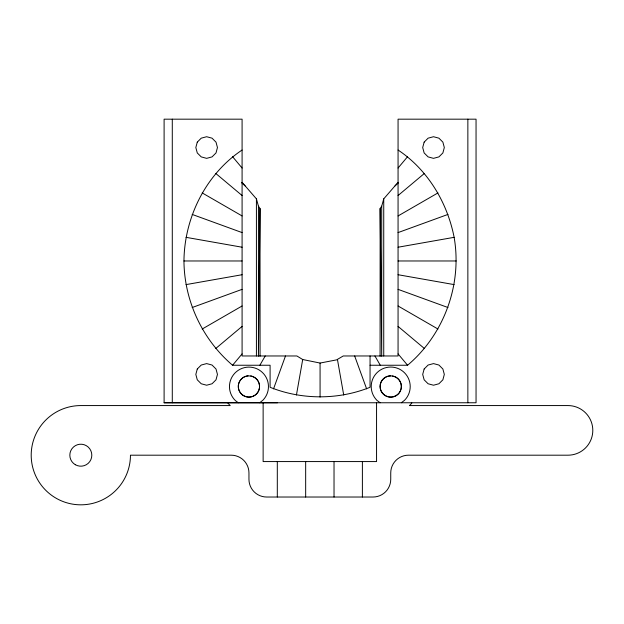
<?xml version="1.0" encoding="UTF-8"?>
<svg xmlns="http://www.w3.org/2000/svg" width="624" height="624" viewBox="0 0 624 624"><rect width="100%" height="100%" fill="white"/><g stroke="black" fill="none" stroke-linecap="round" stroke-linejoin="round"><path stroke-width="0.94" d="M258.445 206.17L258.437 356.164L260.013 208.502L258.445 206.17L256.417 198.869L242.089 182.325M242.089 150.033C205.756 174.283 184.384 217.612 183.955 260.972C184.252 300.729 202.309 339.464 232.58 365.243L270.098 365.243L270.098 387.286C301.766 400 338.387 400 370.055 387.286L370.055 355.969M380.078 356.171L380.141 208.502L381.709 206.17L383.737 198.869L398.065 182.325M370.055 365.243L407.573 365.243C444.124 334.448 462.329 284.419 454.132 237.331C447.346 202.597 427.783 169.783 398.065 150.033M296.439 395.023L302.702 359.518L296.884 355.969L242.089 355.969L242.089 119.176L164.104 119.176L164.104 402.761L476.05 402.761L476.05 119.176L398.065 119.176L398.065 355.969L343.262 355.969L336.593 359.876L320.073 363.059L302.702 359.518M273.523 388.885L285.496 355.969M259.873 365.243L265.223 355.969M232.58 365.243L242.089 353.909M398.065 168.028L407.573 156.694M395.039 185.905L398.541 182.676M215.803 348.465L242.089 326.407M398.065 195.53L424.351 173.472M259.701 402.761L263.055 400.07A19.5 19.5 0 0 0 262.439 372.505A19.5 19.5 0 0 0 234.874 373.121A19.5 19.5 0 0 0 235.49 400.686L238.321 402.761M401.333 402.761L404.5 400.335A19.5 19.5 0 0 0 404.5 372.762A19.5 19.5 0 0 0 376.927 372.762A19.5 19.5 0 0 0 376.927 400.335L380.102 402.761M202.192 329.027L242.089 305.994M398.065 215.943L437.962 192.91M192.161 307.531L242.089 289.357M398.065 232.588L447.985 214.414M186.022 284.606L242.089 274.724M398.065 247.221L454.132 237.331M183.955 260.972L242.089 260.972M398.065 260.972L456.199 260.972M164.104 402.761L277.54 402.761M186.022 237.331L242.089 247.221M398.065 274.724L454.132 284.606M192.161 214.414L242.089 232.588M398.065 289.357L447.985 307.531M202.192 192.91L242.089 215.943M398.065 305.994L437.962 329.027M215.803 173.472L242.089 195.53M398.065 326.407L424.351 348.465M241.605 182.676L245.115 185.905M232.58 156.694L242.089 168.028M398.065 353.909L407.573 365.243M374.923 355.969L380.281 365.243M354.65 355.969L366.631 388.885M337.451 359.518L343.715 395.023M380.141 208.502L381.701 356.164L381.709 206.17M260.013 208.502L260.075 356.171M467.86 119.176L467.86 402.761M383.737 198.869L383.737 355.969M376.561 402.73L376.561 461.573L263.133 461.573L263.133 402.73M362.388 461.573L362.388 497.024M334.027 461.573L334.027 497.024M320.073 363.059L320.073 397.09M305.666 461.573L305.666 497.024M277.306 461.573L277.306 497.024M256.417 198.869L256.417 355.969M172.286 119.176L172.286 402.761M392.488 375.937A10.631 10.631 0 0 1 399.313 392.722A10.631 10.631 0 0 1 381.256 391.225A10.631 10.631 0 0 1 390.749 375.788M253.219 376.685A10.631 10.631 0 0 1 257.852 392.246A10.631 10.631 0 0 1 241.745 394.251A10.631 10.631 0 0 1 242.424 378.027M243.134 377.52A10.631 10.631 0 0 1 248.071 375.827M250.692 375.937A10.631 10.631 0 0 1 252.408 376.366M227.846 402.948A26.801 26.801 0 0 0 230.194 405.569L80.831 405.569A49.631 49.631 0 0 0 31.2 455.192A49.631 49.631 0 0 0 80.831 504.824A49.631 49.631 0 0 0 130.455 455.192L231.223 455.192A17.722 17.722 0 0 1 248.953 472.922L248.953 479.302A17.722 17.722 0 0 0 266.674 497.024L373.019 497.024A17.722 17.722 0 0 0 390.741 479.302L390.741 472.922A17.722 17.722 0 0 1 408.47 455.192L567.988 455.192A24.812 24.812 0 0 0 592.8 430.381A24.812 24.812 0 0 0 567.988 405.569L409.5 405.569A26.801 26.801 0 0 0 411.848 402.948M197.278 142.132L195.827 147.537L197.278 152.942L201.232 156.897L206.638 158.348L212.043 156.897L216.005 152.942L217.456 147.537L216.005 142.132L212.043 138.169L206.638 136.726L201.232 138.169L197.278 142.132M197.278 369.002L195.827 374.408L197.278 379.813L201.232 383.768L206.638 385.219L212.043 383.768L216.005 379.813L217.456 374.408L216.005 369.002L212.043 365.04L206.638 363.597L201.232 365.04L197.278 369.002M424.148 142.132L422.698 147.537L424.148 152.942L428.103 156.897L433.508 158.348L438.914 156.897L442.876 152.942L444.319 147.537L442.876 142.132L438.914 138.169L433.508 136.726L428.103 138.169L424.148 142.132M424.148 369.002L422.698 374.408L424.148 379.813L428.103 383.768L433.508 385.219L438.914 383.768L442.876 379.813L444.319 374.408L442.876 369.002L438.914 365.04L433.508 363.597L428.103 365.04L424.148 369.002M383.581 394.43A10.631 10.631 0 0 0 401.115 388.783A10.631 10.631 0 0 0 387.457 376.428A10.631 10.631 0 0 0 383.581 394.43M242.572 395.07A10.631 10.631 0 0 0 259.475 387.746A10.631 10.631 0 0 0 244.678 376.771A10.631 10.631 0 0 0 242.572 395.07M75.332 464.716A10.99 10.99 0 0 0 91.814 455.192A10.99 10.99 0 0 0 75.332 445.676A10.99 10.99 0 0 0 75.332 464.716"/></g></svg>
